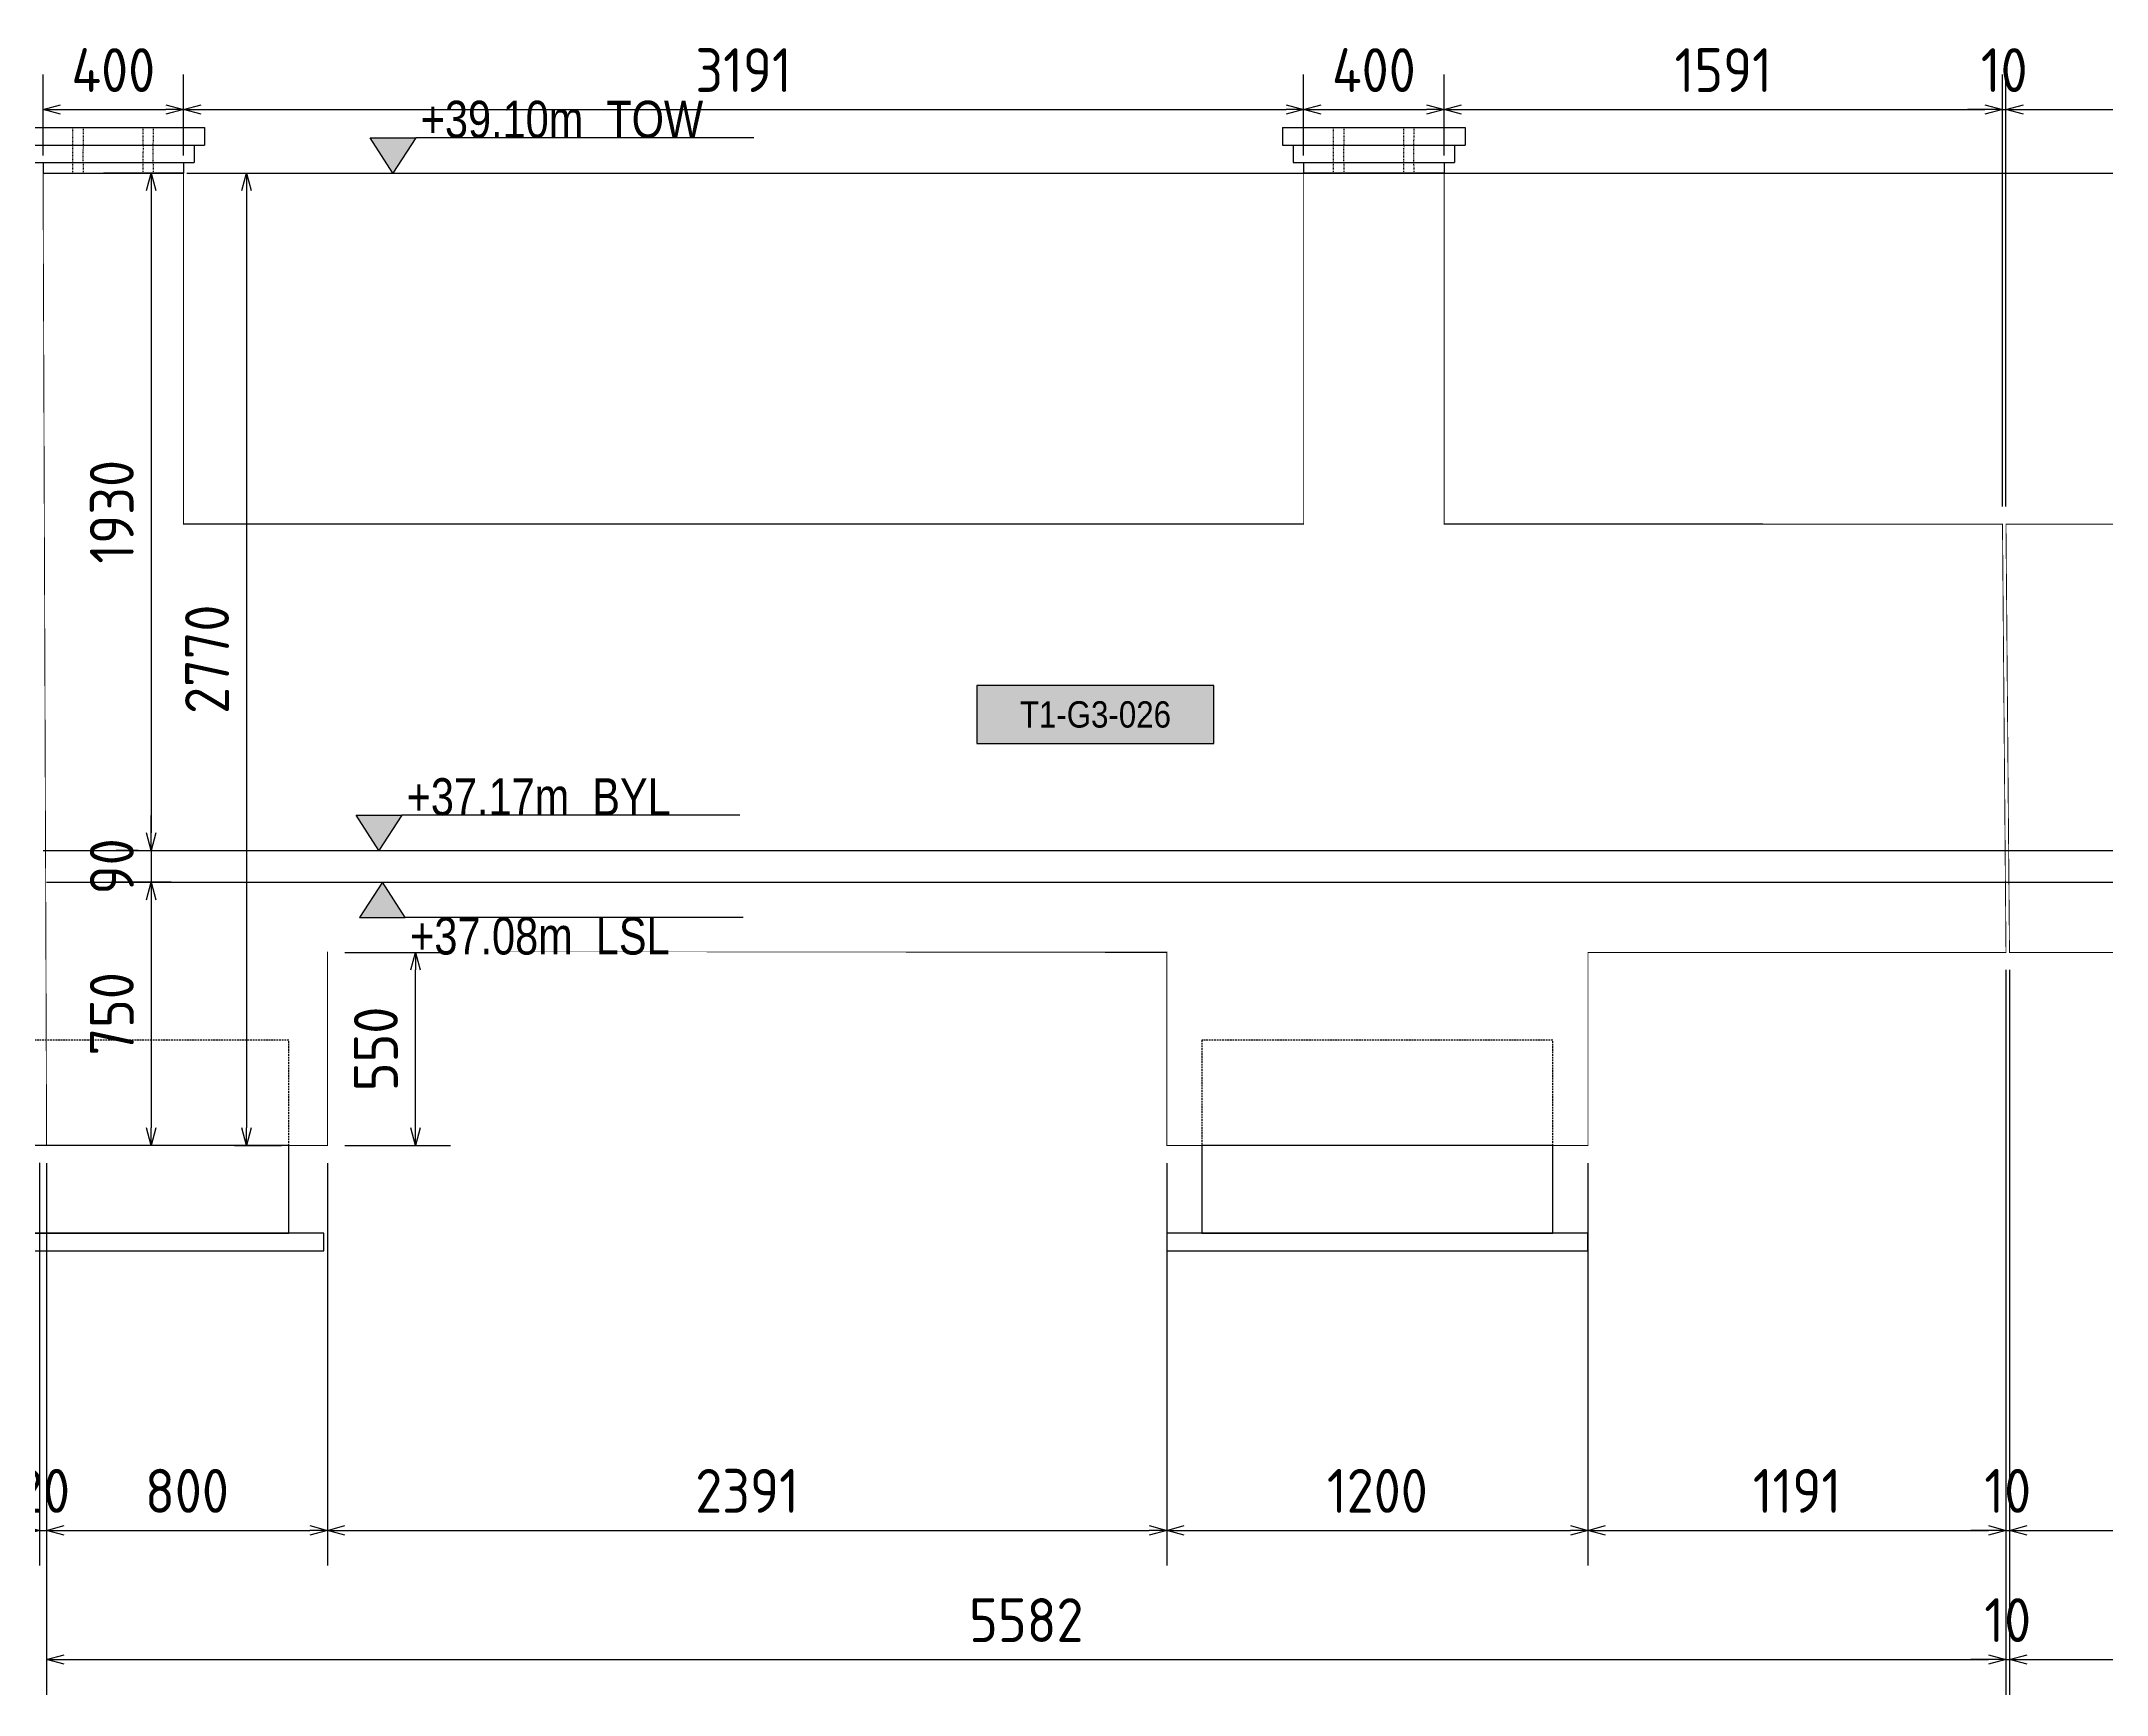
# Model space of a CAD drawing. Header units: centimetres. Extents: x -6122352 to 7132207, y -1694241 to 1947892.
# Drawn here: x 3284739 to 3290623, y 19387 to 24097 of the extents above; entities that cross this region are included whole.
import ezdxf
from ezdxf.enums import TextEntityAlignment as Align

# ---------------------------------------------------------------- set-up
doc = ezdxf.new("R2010")
doc.units = ezdxf.units.CM
doc.header["$MEASUREMENT"] = 0
doc.header["$PDMODE"] = 66
doc.header["$PDSIZE"] = 100
for name, pattern in [('23585-XR-AR-END-SETTING OUT PLAN$0$HIDDEN', [0.375, 0.25, -0.125]), ('DASHED2', [0.375, 0.25, -0.125]), ('DXK_LINE_DOT2', [3.9198, 1.9599, -1.9599])]:
    doc.linetypes.add(name, pattern=pattern)
for name, color, linetype in [('@MI-TYPE-01', 30, 'Continuous'), ('JML-Dimension', 1, 'Continuous'), ('PANEL-TAGS', 7, 'Continuous'), ('SECTION', 130, 'Continuous')]:
    doc.layers.add(name, color=color, linetype=linetype)
doc.styles.add('PANELTAG_STYLE', font='arial.ttf')
doc.styles.add('Schueco-BEMSTIL', font='isocpeur.ttf', dxfattribs={"width": 0.9})
doc.styles.add('txt-Pisa-std', font='arial.ttf', dxfattribs={"width": 0.8})
doc.dimstyles.new('MI- JWC-TXT-2.5 MM', dxfattribs={"dimscale": 1.5, "dimtxt": 2.5, "dimasz": 1, "dimexe": 2, "dimexo": 1, "dimgap": 1, "dimtad": 1, "dimdec": 0, "dimdsep": 46, "dimtxsty": 'Schueco-BEMSTIL', "dimblk": 'OPEN30', "dimcen": 0, "dimdle": 2, "dimclrd": 140, "dimclre": 8, "dimclrt": 40, "dimadec": 0, "dimazin": 2, "dimtfac": 1, "dimtdec": 0, "dimtix": 1, "dimtmove": 2, "dimatfit": 3, "dimldrblk": 'OPEN', "dimfxl": 2, "dimlwd": -1, "dimlwe": -1, "dimarcsym": 0})

# ---------------------------------------------------------------- blocks, each defined once
blk = doc.blocks.new('T1-FOOTING ELEVATION')
at = {"color": 9}
blk.add_lwpolyline([(-600, -250), (600, -250), (600, -300), (-600, -300)], close=True, dxfattribs=at)
at = {"layer": '@MI-TYPE-01', "color": 114, "linetype": '23585-XR-AR-END-SETTING OUT PLAN$0$HIDDEN', "ltscale": 20, "true_color": 0x139b48}
blk.add_lwpolyline([(-500, 0), (-500, 300), (500, 300), (500, 0)], dxfattribs=at)
at = {"layer": '@MI-TYPE-01', "color": 114, "true_color": 0x139b48}
blk.add_lwpolyline([(-500, 0), (500, 0), (500, -250), (-500, -250)], close=True, dxfattribs=at)
blk = doc.blocks.new('*U2058')
at = {"layer": 'JML-Dimension'}
h = blk.add_hatch(color=10, dxfattribs=at)
h.dxf.hatch_style = 1
h.paths.add_polyline_path([(0, 0), (-1.536000000000001, 2.370060967168342), (1.536000000000001, 2.370060967168342)])
blk.add_line((24.30826820831656, 2.370060967168342), (1.536000000000001, 2.370060967168342), dxfattribs=at)
blk.add_lwpolyline([(0, 0), (-1.536000000000001, 2.370060967168342), (1.536000000000001, 2.370060967168342), (0, 0)], dxfattribs=at)
at = {"color": 5, "style": 'txt-Pisa-std', "width": 0.8}
blk.add_attdef('+0.0', text='', height=2.5, dxfattribs=at).set_placement((1.870588582061714, 2.370060967168342), align=Align.BOTTOM_LEFT)
blk = doc.blocks.new('_Open30')
at = {"color": 0, "linetype": 'ByBlock', "lineweight": -2}
for p, q in [((-1, 0.26794919), (0, 0)), ((0, 0), (-1, -0.26794919)), ((0, 0), (-1, 0))]:
    blk.add_line(p, q, dxfattribs=at)
blk = doc.blocks.new('*D4688')
at = {"layer": '@MI-TYPE-01', "color": 8, "transparency": 16777216}
for p, q in [((3284694.234874413, 23721.81402209866), (3284480.096543235, 23721.81402209866)), ((3284684.234874676, 23401.81402703745), (3284480.096543235, 23401.81402703745))]:
    blk.add_line(p, q, dxfattribs=at)
at = {"layer": '@MI-TYPE-01', "color": 140, "transparency": 16777216}
blk.add_line((3284580.096543235, 23671.81402209866), (3284580.096543235, 23451.81402703745), dxfattribs=at)
at = {"layer": 'Defpoints', "color": 0, "transparency": 16777216}
for p in [(3284744.234874413, 23721.81402209866), (3284580.096543235, 23401.81402703745), (3284734.234874676, 23401.81402703745)]:
    blk.add_point(p, dxfattribs=at)
at = {"layer": '@MI-TYPE-01', "color": 140, "transparency": 16777216, "xscale": 50, "yscale": 50, "zscale": 50}
for p, rotation in [((3284580.096543235, 23721.81402209866), 90), ((3284580.096543235, 23401.81402703745), 270)]:
    blk.add_blockref('_Open30', p, dxfattribs=dict(at, rotation=rotation))
at = {"layer": '@MI-TYPE-01', "color": 40, "transparency": 16777216, "insert": (3284467.596543234, 23561.81402456712), "char_height": 125, "attachment_point": 5, "rotation": 90, "style": 'Schueco-BEMSTIL'}
blk.add_mtext('320', dxfattribs=at)
blk = doc.blocks.new('_Open')
at = {"color": 0, "linetype": 'ByBlock', "lineweight": -2}
for p, q in [((-1, 0.1666666666666667), (0, 0)), ((-1, -0.1666666666666667), (0, 0)), ((0, 0), (-1, 0))]:
    blk.add_line(p, q, dxfattribs=at)
blk = doc.blocks.new('*D4693')
at = {"layer": '@MI-TYPE-01', "color": 8, "transparency": 16777216}
for p, q in [((3285014.766166443, 23721.81402217704), (3284952.495521691, 23721.81402217704)), ((3285014.766166443, 21791.81402703745), (3284952.495521691, 21791.81402703745))]:
    blk.add_line(p, q, dxfattribs=at)
at = {"layer": '@MI-TYPE-01', "color": 140, "transparency": 16777216}
blk.add_line((3285052.495521691, 23671.81402217704), (3285052.495521691, 21841.81402703745), dxfattribs=at)
at = {"layer": 'Defpoints', "color": 0, "transparency": 16777216}
for p in [(3285064.766166443, 23721.81402217704), (3285052.495521691, 21791.81402703745), (3285064.766166443, 21791.81402703745)]:
    blk.add_point(p, dxfattribs=at)
at = {"layer": '@MI-TYPE-01', "color": 140, "transparency": 16777216, "xscale": 50, "yscale": 50, "zscale": 50}
for p, rotation in [((3285052.495521691, 23721.81402217704), 90), ((3285052.495521691, 21791.81402703745), 270)]:
    blk.add_blockref('_Open30', p, dxfattribs=dict(at, rotation=rotation))
at = {"layer": '@MI-TYPE-01', "color": 40, "transparency": 16777216, "insert": (3284939.99552169, 22756.81402460631), "char_height": 125, "attachment_point": 5, "rotation": 90, "style": 'Schueco-BEMSTIL'}
blk.add_mtext('1930', dxfattribs=at)
blk = doc.blocks.new('*D4694')
at = {"layer": '@MI-TYPE-01', "color": 140, "transparency": 16777216}
for p, q in [((3285052.495521693, 21841.81402703745), (3285052.495521693, 21891.81402703745)), ((3285052.495521693, 21791.81402703745), (3285052.495521693, 21701.50257164373)), ((3285052.495521693, 21651.50257164373), (3285052.495521693, 21601.50257164373))]:
    blk.add_line(p, q, dxfattribs=at)
at = {"layer": '@MI-TYPE-01', "color": 8, "transparency": 16777216}
for p, q in [((3285014.766166443, 21791.81402703745), (3284952.495521693, 21791.81402703745)), ((3285109.248741451, 21701.50257164373), (3284952.495521693, 21701.50257164373))]:
    blk.add_line(p, q, dxfattribs=at)
at = {"layer": 'Defpoints', "color": 0, "transparency": 16777216}
for p in [(3285064.766166443, 21791.81402703745), (3285052.495521693, 21701.50257164373), (3285159.248741451, 21701.50257164373)]:
    blk.add_point(p, dxfattribs=at)
at = {"layer": '@MI-TYPE-01', "color": 140, "transparency": 16777216, "xscale": 50, "yscale": 50, "zscale": 50}
for p, rotation in [((3285052.495521693, 21791.81402703745), 270), ((3285052.495521693, 21701.50257164373), 90)]:
    blk.add_blockref('_Open30', p, dxfattribs=dict(at, rotation=rotation))
at = {"layer": '@MI-TYPE-01', "color": 40, "transparency": 16777216, "insert": (3284939.995521692, 21746.65829933966), "char_height": 125, "attachment_point": 5, "rotation": 90, "style": 'Schueco-BEMSTIL'}
blk.add_mtext('90', dxfattribs=at)
blk = doc.blocks.new('*D4695')
at = {"layer": '@MI-TYPE-01', "color": 8, "transparency": 16777216}
for p, q in [((3285109.248741451, 21701.50257164373), (3284952.495521698, 21701.50257164373)), ((3285068.615258689, 20951.50923445776), (3284952.495521698, 20951.50923445776))]:
    blk.add_line(p, q, dxfattribs=at)
at = {"layer": '@MI-TYPE-01', "color": 140, "transparency": 16777216}
blk.add_line((3285052.495521698, 21651.50257164373), (3285052.495521698, 21001.50923445776), dxfattribs=at)
at = {"layer": 'Defpoints', "color": 0, "transparency": 16777216}
for p in [(3285159.248741451, 21701.50257164373), (3285052.495521698, 20951.50923445776), (3285118.615258689, 20951.50923445776)]:
    blk.add_point(p, dxfattribs=at)
at = {"layer": '@MI-TYPE-01', "color": 140, "transparency": 16777216, "xscale": 50, "yscale": 50, "zscale": 50}
for p, rotation in [((3285052.495521698, 21701.50257164373), 90), ((3285052.495521698, 20951.50923445776), 270)]:
    blk.add_blockref('_Open30', p, dxfattribs=dict(at, rotation=rotation))
at = {"layer": '@MI-TYPE-01', "color": 40, "transparency": 16777216, "insert": (3284939.995521697, 21326.50590304981), "char_height": 125, "attachment_point": 5, "rotation": 90, "style": 'Schueco-BEMSTIL'}
blk.add_mtext('750', dxfattribs=at)
blk = doc.blocks.new('*D4697')
at = {"layer": '@MI-TYPE-01', "color": 8, "transparency": 16777216}
for p, q in [((3285604.21328759, 21501.5025713304), (3285904.881986705, 21501.5025713304)), ((3285604.213287561, 20951.50923445776), (3285904.881986705, 20951.50923445776))]:
    blk.add_line(p, q, dxfattribs=at)
at = {"layer": '@MI-TYPE-01', "color": 140, "transparency": 16777216}
blk.add_line((3285804.881986705, 21001.50923445776), (3285804.881986705, 21451.5025713304), dxfattribs=at)
at = {"layer": 'Defpoints', "color": 0, "transparency": 16777216}
for p in [(3285554.21328759, 21501.5025713304), (3285804.881986705, 21501.5025713304), (3285554.213287561, 20951.50923445776)]:
    blk.add_point(p, dxfattribs=at)
at = {"layer": '@MI-TYPE-01', "color": 140, "transparency": 16777216, "xscale": 50, "yscale": 50, "zscale": 50}
for p, rotation in [((3285804.881986705, 21501.5025713304), 90), ((3285804.881986705, 20951.50923445776), 270)]:
    blk.add_blockref('_Open30', p, dxfattribs=dict(at, rotation=rotation))
at = {"layer": '@MI-TYPE-01', "color": 40, "transparency": 16777216, "insert": (3285692.381986704, 21226.50590289315), "char_height": 125, "attachment_point": 5, "rotation": 90, "style": 'Schueco-BEMSTIL'}
blk.add_mtext('550', dxfattribs=at)
blk = doc.blocks.new('*D4698')
at = {"layer": '@MI-TYPE-01', "color": 8, "transparency": 16777216}
for p, q in [((3285289.709707659, 23721.81402703745), (3285423.825463869, 23721.81402703745)), ((3285289.709707659, 20951.50923445776), (3285423.825463869, 20951.50923445776))]:
    blk.add_line(p, q, dxfattribs=at)
at = {"layer": '@MI-TYPE-01', "color": 140, "transparency": 16777216}
blk.add_line((3285323.825463869, 23671.81402703745), (3285323.825463869, 21001.50923445776), dxfattribs=at)
at = {"layer": 'Defpoints', "color": 0, "transparency": 16777216}
for p in [(3285239.709707659, 23721.81402703745), (3285239.709707659, 20951.50923445776), (3285323.825463869, 20951.50923445776)]:
    blk.add_point(p, dxfattribs=at)
at = {"layer": '@MI-TYPE-01', "color": 140, "transparency": 16777216, "xscale": 50, "yscale": 50, "zscale": 50}
for p, rotation in [((3285323.825463869, 23721.81402703745), 90), ((3285323.825463869, 20951.50923445776), 270)]:
    blk.add_blockref('_Open30', p, dxfattribs=dict(at, rotation=rotation))
at = {"layer": '@MI-TYPE-01', "color": 40, "transparency": 16777216, "insert": (3285211.325463868, 22336.66163074667), "char_height": 125, "attachment_point": 5, "rotation": 90, "style": 'Schueco-BEMSTIL'}
blk.add_mtext('2770', dxfattribs=at)
blk = doc.blocks.new('PANELTAG')
at = {"layer": 'PANEL-TAGS', "color": 1}
blk.add_lwpolyline([(-13.49999999999989, -3.300000000000182), (13.50000000000011, -3.300000000000182), (13.50000000000011, 3.299999999999727), (-13.49999999999989, 3.299999999999727)], close=True, dxfattribs=at)
at = {"layer": 'PANEL-TAGS', "color": 40, "true_color": 0xffd700}
blk.add_solid([(-13.49999999999989, -3.300000000000182), (13.50000000000011, -3.300000000000182), (-13.49999999999989, 3.299999999999727), (13.50000000000011, 3.299999999999727)], dxfattribs=at)
at = {"layer": 'PANEL-TAGS', "color": 5, "style": 'PANELTAG_STYLE', "width": 0.85}
blk.add_attdef('TAGNO', text='', height=3, dxfattribs=at).set_placement((1.13686837721616e-13, -4.547473508864641e-13), align=Align.MIDDLE)
blk = doc.blocks.new('*D4737')
at = {"layer": '@MI-TYPE-01', "color": 8, "transparency": 16777216}
for p, q in [((3284734.234874567, 20901.54406334108), (3284734.234874567, 19754.94001905154)), ((3284754.213287604, 20901.50923445776), (3284754.213287604, 19754.94001905154))]:
    blk.add_line(p, q, dxfattribs=at)
at = {"layer": '@MI-TYPE-01', "color": 140, "transparency": 16777216}
for p, q in [((3284684.234874567, 19854.94001905154), (3284634.234874567, 19854.94001905154)), ((3284734.234874567, 19854.94001905154), (3284754.213287604, 19854.94001905154)), ((3284804.213287604, 19854.94001905154), (3284854.213287604, 19854.94001905154))]:
    blk.add_line(p, q, dxfattribs=at)
at = {"layer": 'Defpoints', "color": 0, "transparency": 16777216}
for p in [(3284734.234874567, 20951.54406334108), (3284754.213287604, 20951.50923445776), (3284754.213287604, 19854.94001905154)]:
    blk.add_point(p, dxfattribs=at)
at = {"layer": '@MI-TYPE-01', "color": 140, "transparency": 16777216, "xscale": 50, "yscale": 50, "zscale": 50}
blk.add_blockref('_Open30', (3284734.234874567, 19854.94001905154), dxfattribs=at)
at = {"layer": '@MI-TYPE-01', "color": 140, "transparency": 16777216, "xscale": 50, "yscale": 50, "zscale": 50, "rotation": 180}
blk.add_blockref('_Open30', (3284754.213287604, 19854.94001905154), dxfattribs=at)
at = {"layer": '@MI-TYPE-01', "color": 40, "transparency": 16777216, "insert": (3284744.224081085, 19967.44001905154), "char_height": 125, "attachment_point": 5, "style": 'Schueco-BEMSTIL'}
blk.add_mtext('20', dxfattribs=at)
blk = doc.blocks.new('*D4738')
at = {"layer": '@MI-TYPE-01', "color": 8, "transparency": 16777216}
for p, q in [((3284754.213287604, 20901.50923445776), (3284754.213287604, 19754.94001905154)), ((3285554.213287559, 20901.50923445776), (3285554.213287559, 19754.94001905154))]:
    blk.add_line(p, q, dxfattribs=at)
at = {"layer": '@MI-TYPE-01', "color": 140, "transparency": 16777216}
blk.add_line((3284804.213287604, 19854.94001905154), (3285504.213287559, 19854.94001905154), dxfattribs=at)
at = {"layer": 'Defpoints', "color": 0, "transparency": 16777216}
for p in [(3284754.213287604, 20951.50923445776), (3285554.213287559, 20951.50923445776), (3285554.213287559, 19854.94001905154)]:
    blk.add_point(p, dxfattribs=at)
at = {"layer": '@MI-TYPE-01', "color": 140, "transparency": 16777216, "xscale": 50, "yscale": 50, "zscale": 50, "rotation": 180}
blk.add_blockref('_Open30', (3284754.213287604, 19854.94001905154), dxfattribs=at)
at = {"layer": '@MI-TYPE-01', "color": 140, "transparency": 16777216, "xscale": 50, "yscale": 50, "zscale": 50}
blk.add_blockref('_Open30', (3285554.213287559, 19854.94001905154), dxfattribs=at)
at = {"layer": '@MI-TYPE-01', "color": 40, "transparency": 16777216, "insert": (3285154.213287582, 19967.44001905154), "char_height": 125, "attachment_point": 5, "style": 'Schueco-BEMSTIL'}
blk.add_mtext('800', dxfattribs=at)
blk = doc.blocks.new('*D4739')
at = {"layer": '@MI-TYPE-01', "color": 8, "transparency": 16777216}
for p, q in [((3285554.213287559, 20901.50923445776), (3285554.213287559, 19754.94001905154)), ((3287945.247247636, 20901.50257164372), (3287945.247247636, 19754.94001905154))]:
    blk.add_line(p, q, dxfattribs=at)
at = {"layer": '@MI-TYPE-01', "color": 140, "transparency": 16777216}
blk.add_line((3285604.213287559, 19854.94001905154), (3287895.247247636, 19854.94001905154), dxfattribs=at)
at = {"layer": 'Defpoints', "color": 0, "transparency": 16777216}
for p in [(3285554.213287559, 20951.50923445776), (3287945.247247636, 20951.50257164372), (3287945.247247636, 19854.94001905154)]:
    blk.add_point(p, dxfattribs=at)
at = {"layer": '@MI-TYPE-01', "color": 140, "transparency": 16777216, "xscale": 50, "yscale": 50, "zscale": 50, "rotation": 180}
blk.add_blockref('_Open30', (3285554.213287559, 19854.94001905154), dxfattribs=at)
at = {"layer": '@MI-TYPE-01', "color": 140, "transparency": 16777216, "xscale": 50, "yscale": 50, "zscale": 50}
blk.add_blockref('_Open30', (3287945.247247636, 19854.94001905154), dxfattribs=at)
at = {"layer": '@MI-TYPE-01', "color": 40, "transparency": 16777216, "insert": (3286749.730267597, 19967.44001905154), "char_height": 125, "attachment_point": 5, "style": 'Schueco-BEMSTIL'}
blk.add_mtext('2391', dxfattribs=at)
blk = doc.blocks.new('*D4740')
at = {"layer": '@MI-TYPE-01', "color": 8, "transparency": 16777216}
for p, q in [((3287945.247247636, 20901.50257164372), (3287945.247247636, 19754.94001905154)), ((3289145.247247632, 20901.50257164372), (3289145.247247632, 19754.94001905154))]:
    blk.add_line(p, q, dxfattribs=at)
at = {"layer": '@MI-TYPE-01', "color": 140, "transparency": 16777216}
blk.add_line((3287995.247247636, 19854.94001905154), (3289095.247247632, 19854.94001905154), dxfattribs=at)
at = {"layer": 'Defpoints', "color": 0, "transparency": 16777216}
for p in [(3287945.247247636, 20951.50257164372), (3289145.247247632, 20951.50257164372), (3289145.247247632, 19854.94001905154)]:
    blk.add_point(p, dxfattribs=at)
at = {"layer": '@MI-TYPE-01', "color": 140, "transparency": 16777216, "xscale": 50, "yscale": 50, "zscale": 50, "rotation": 180}
blk.add_blockref('_Open30', (3287945.247247636, 19854.94001905154), dxfattribs=at)
at = {"layer": '@MI-TYPE-01', "color": 140, "transparency": 16777216, "xscale": 50, "yscale": 50, "zscale": 50}
blk.add_blockref('_Open30', (3289145.247247632, 19854.94001905154), dxfattribs=at)
at = {"layer": '@MI-TYPE-01', "color": 40, "transparency": 16777216, "insert": (3288545.247247634, 19967.44001905154), "char_height": 125, "attachment_point": 5, "style": 'Schueco-BEMSTIL'}
blk.add_mtext('1200', dxfattribs=at)
blk = doc.blocks.new('*D4741')
at = {"layer": '@MI-TYPE-01', "color": 8, "transparency": 16777216}
for p, q in [((3290335.965783816, 21451.50257177118), (3290335.965783816, 19754.94001905154)), ((3289145.247247632, 20901.50257164372), (3289145.247247632, 19754.94001905154))]:
    blk.add_line(p, q, dxfattribs=at)
at = {"layer": '@MI-TYPE-01', "color": 140, "transparency": 16777216}
blk.add_line((3289195.247247632, 19854.94001905154), (3290285.965783816, 19854.94001905154), dxfattribs=at)
at = {"layer": 'Defpoints', "color": 0, "transparency": 16777216}
for p in [(3290335.965783816, 21501.50257177118), (3289145.247247632, 20951.50257164372), (3290335.965783816, 19854.94001905154)]:
    blk.add_point(p, dxfattribs=at)
at = {"layer": '@MI-TYPE-01', "color": 140, "transparency": 16777216, "xscale": 50, "yscale": 50, "zscale": 50, "rotation": 180}
blk.add_blockref('_Open30', (3289145.247247632, 19854.94001905154), dxfattribs=at)
at = {"layer": '@MI-TYPE-01', "color": 140, "transparency": 16777216, "xscale": 50, "yscale": 50, "zscale": 50}
blk.add_blockref('_Open30', (3290335.965783816, 19854.94001905154), dxfattribs=at)
at = {"layer": '@MI-TYPE-01', "color": 40, "transparency": 16777216, "insert": (3289740.606515724, 19967.44001905154), "char_height": 125, "attachment_point": 5, "style": 'Schueco-BEMSTIL'}
blk.add_mtext('1191', dxfattribs=at)
blk = doc.blocks.new('*D4742')
at = {"layer": '@MI-TYPE-01', "color": 8, "transparency": 16777216}
for p, q in [((3290335.965783816, 21451.50257177118), (3290335.965783816, 19754.94001905154)), ((3290345.965783824, 21451.5025715871), (3290345.965783824, 19754.94001905154))]:
    blk.add_line(p, q, dxfattribs=at)
at = {"layer": '@MI-TYPE-01', "color": 140, "transparency": 16777216}
for p, q in [((3290285.965783816, 19854.94001905154), (3290235.965783816, 19854.94001905154)), ((3290335.965783816, 19854.94001905154), (3290345.965783824, 19854.94001905154)), ((3290395.965783824, 19854.94001905154), (3290445.965783824, 19854.94001905154))]:
    blk.add_line(p, q, dxfattribs=at)
at = {"layer": 'Defpoints', "color": 0, "transparency": 16777216}
for p in [(3290335.965783816, 21501.50257177118), (3290345.965783824, 21501.5025715871), (3290345.965783824, 19854.94001905154)]:
    blk.add_point(p, dxfattribs=at)
at = {"layer": '@MI-TYPE-01', "color": 140, "transparency": 16777216, "xscale": 50, "yscale": 50, "zscale": 50}
blk.add_blockref('_Open30', (3290335.965783816, 19854.94001905154), dxfattribs=at)
at = {"layer": '@MI-TYPE-01', "color": 140, "transparency": 16777216, "xscale": 50, "yscale": 50, "zscale": 50, "rotation": 180}
blk.add_blockref('_Open30', (3290345.965783824, 19854.94001905154), dxfattribs=at)
at = {"layer": '@MI-TYPE-01', "color": 40, "transparency": 16777216, "insert": (3290340.96578382, 19967.44001905154), "char_height": 125, "attachment_point": 5, "style": 'Schueco-BEMSTIL'}
blk.add_mtext('10', dxfattribs=at)
blk = doc.blocks.new('*D4743')
at = {"layer": '@MI-TYPE-01', "color": 8, "transparency": 16777216}
for p, q in [((3290345.965783824, 21451.5025715871), (3290345.965783824, 19754.94001905154)), ((3291536.712331424, 20901.50257164372), (3291536.712331424, 19754.94001905154))]:
    blk.add_line(p, q, dxfattribs=at)
at = {"layer": '@MI-TYPE-01', "color": 140, "transparency": 16777216}
blk.add_line((3290395.965783824, 19854.94001905154), (3291486.712331424, 19854.94001905154), dxfattribs=at)
at = {"layer": 'Defpoints', "color": 0, "transparency": 16777216}
for p in [(3290345.965783824, 21501.5025715871), (3291536.712331424, 20951.50257164372), (3291536.712331424, 19854.94001905154)]:
    blk.add_point(p, dxfattribs=at)
at = {"layer": '@MI-TYPE-01', "color": 140, "transparency": 16777216, "xscale": 50, "yscale": 50, "zscale": 50, "rotation": 180}
blk.add_blockref('_Open30', (3290345.965783824, 19854.94001905154), dxfattribs=at)
at = {"layer": '@MI-TYPE-01', "color": 140, "transparency": 16777216, "xscale": 50, "yscale": 50, "zscale": 50}
blk.add_blockref('_Open30', (3291536.712331424, 19854.94001905154), dxfattribs=at)
at = {"layer": '@MI-TYPE-01', "color": 40, "transparency": 16777216, "insert": (3290941.339057624, 19967.44001905154), "char_height": 125, "attachment_point": 5, "style": 'Schueco-BEMSTIL'}
blk.add_mtext('1191', dxfattribs=at)
blk = doc.blocks.new('*D4767')
at = {"layer": '@MI-TYPE-01', "color": 8, "transparency": 16777216}
for p, q in [((3284744.234874411, 23771.81402209865), (3284744.234874411, 24002.72236071154)), ((3285144.234874486, 23771.81402219647), (3285144.234874486, 24002.72236071154))]:
    blk.add_line(p, q, dxfattribs=at)
at = {"layer": '@MI-TYPE-01', "color": 140, "transparency": 16777216}
blk.add_line((3284794.234874411, 23902.72236071154), (3285094.234874486, 23902.72236071154), dxfattribs=at)
at = {"layer": 'Defpoints', "color": 0, "transparency": 16777216}
for p in [(3285144.234874486, 23902.72236071154), (3284744.234874411, 23721.81402209865), (3285144.234874486, 23721.81402219647)]:
    blk.add_point(p, dxfattribs=at)
at = {"layer": '@MI-TYPE-01', "color": 140, "transparency": 16777216, "xscale": 50, "yscale": 50, "zscale": 50, "rotation": 180}
blk.add_blockref('_Open30', (3284744.234874411, 23902.72236071154), dxfattribs=at)
at = {"layer": '@MI-TYPE-01', "color": 140, "transparency": 16777216, "xscale": 50, "yscale": 50, "zscale": 50}
blk.add_blockref('_Open30', (3285144.234874486, 23902.72236071154), dxfattribs=at)
at = {"layer": '@MI-TYPE-01', "color": 40, "transparency": 16777216, "insert": (3284944.234874448, 24015.22236071154), "char_height": 125, "attachment_point": 5, "style": 'Schueco-BEMSTIL'}
blk.add_mtext('400', dxfattribs=at)
blk = doc.blocks.new('*D4768')
at = {"layer": '@MI-TYPE-01', "color": 8, "transparency": 16777216}
for p, q in [((3285144.234874486, 23771.81402219647), (3285144.234874486, 24002.72236071154)), ((3288335.26883451, 23771.81402259821), (3288335.26883451, 24002.72236071154))]:
    blk.add_line(p, q, dxfattribs=at)
at = {"layer": '@MI-TYPE-01', "color": 140, "transparency": 16777216}
blk.add_line((3285194.234874486, 23902.72236071154), (3288285.26883451, 23902.72236071154), dxfattribs=at)
at = {"layer": 'Defpoints', "color": 0, "transparency": 16777216}
for p in [(3288335.26883451, 23902.72236071154), (3285144.234874486, 23721.81402219647), (3288335.26883451, 23721.81402259821)]:
    blk.add_point(p, dxfattribs=at)
at = {"layer": '@MI-TYPE-01', "color": 140, "transparency": 16777216, "xscale": 50, "yscale": 50, "zscale": 50, "rotation": 180}
blk.add_blockref('_Open30', (3285144.234874486, 23902.72236071154), dxfattribs=at)
at = {"layer": '@MI-TYPE-01', "color": 140, "transparency": 16777216, "xscale": 50, "yscale": 50, "zscale": 50}
blk.add_blockref('_Open30', (3288335.26883451, 23902.72236071154), dxfattribs=at)
at = {"layer": '@MI-TYPE-01', "color": 40, "transparency": 16777216, "insert": (3286739.751854498, 24015.22236071154), "char_height": 125, "attachment_point": 5, "style": 'Schueco-BEMSTIL'}
blk.add_mtext('3191', dxfattribs=at)
blk = doc.blocks.new('*D4769')
at = {"layer": '@MI-TYPE-01', "color": 8, "transparency": 16777216}
for p, q in [((3288335.26883451, 23771.81402259821), (3288335.26883451, 24002.72236071154)), ((3288735.268834499, 23771.81402703744), (3288735.268834499, 24002.72236071154))]:
    blk.add_line(p, q, dxfattribs=at)
at = {"layer": '@MI-TYPE-01', "color": 140, "transparency": 16777216}
blk.add_line((3288385.26883451, 23902.72236071154), (3288685.268834499, 23902.72236071154), dxfattribs=at)
at = {"layer": 'Defpoints', "color": 0, "transparency": 16777216}
for p in [(3288735.268834499, 23902.72236071154), (3288335.26883451, 23721.81402259821), (3288735.268834499, 23721.81402703744)]:
    blk.add_point(p, dxfattribs=at)
at = {"layer": '@MI-TYPE-01', "color": 140, "transparency": 16777216, "xscale": 50, "yscale": 50, "zscale": 50, "rotation": 180}
blk.add_blockref('_Open30', (3288335.26883451, 23902.72236071154), dxfattribs=at)
at = {"layer": '@MI-TYPE-01', "color": 140, "transparency": 16777216, "xscale": 50, "yscale": 50, "zscale": 50}
blk.add_blockref('_Open30', (3288735.268834499, 23902.72236071154), dxfattribs=at)
at = {"layer": '@MI-TYPE-01', "color": 40, "transparency": 16777216, "insert": (3288535.268834504, 24015.22236071154), "char_height": 125, "attachment_point": 5, "style": 'Schueco-BEMSTIL'}
blk.add_mtext('400', dxfattribs=at)
blk = doc.blocks.new('*D4770')
at = {"layer": '@MI-TYPE-01', "color": 8, "transparency": 16777216}
for p, q in [((3288735.268834499, 23771.81402703744), (3288735.268834499, 24002.72236071154)), ((3290325.971364656, 22771.81402295285), (3290325.971364656, 24002.72236071154))]:
    blk.add_line(p, q, dxfattribs=at)
at = {"layer": '@MI-TYPE-01', "color": 140, "transparency": 16777216}
blk.add_line((3288785.268834499, 23902.72236071154), (3290275.971364656, 23902.72236071154), dxfattribs=at)
at = {"layer": 'Defpoints', "color": 0, "transparency": 16777216}
for p in [(3290325.971364656, 23902.72236071154), (3288735.268834499, 23721.81402703744), (3290325.971364656, 22721.81402295285)]:
    blk.add_point(p, dxfattribs=at)
at = {"layer": '@MI-TYPE-01', "color": 140, "transparency": 16777216, "xscale": 50, "yscale": 50, "zscale": 50, "rotation": 180}
blk.add_blockref('_Open30', (3288735.268834499, 23902.72236071154), dxfattribs=at)
at = {"layer": '@MI-TYPE-01', "color": 140, "transparency": 16777216, "xscale": 50, "yscale": 50, "zscale": 50}
blk.add_blockref('_Open30', (3290325.971364656, 23902.72236071154), dxfattribs=at)
at = {"layer": '@MI-TYPE-01', "color": 40, "transparency": 16777216, "insert": (3289530.620099577, 24015.22236071154), "char_height": 125, "attachment_point": 5, "style": 'Schueco-BEMSTIL'}
blk.add_mtext('1591', dxfattribs=at)
blk = doc.blocks.new('*D4771')
at = {"layer": '@MI-TYPE-01', "color": 8, "transparency": 16777216}
for p, q in [((3290325.971364656, 22771.81402295285), (3290325.971364656, 24002.72236071154)), ((3290335.971364652, 22771.81402537059), (3290335.971364652, 24002.72236071154))]:
    blk.add_line(p, q, dxfattribs=at)
at = {"layer": '@MI-TYPE-01', "color": 140, "transparency": 16777216}
for p, q in [((3290275.971364656, 23902.72236071154), (3290225.971364656, 23902.72236071154)), ((3290325.971364656, 23902.72236071154), (3290335.971364652, 23902.72236071154)), ((3290385.971364652, 23902.72236071154), (3290435.971364652, 23902.72236071154))]:
    blk.add_line(p, q, dxfattribs=at)
at = {"layer": 'Defpoints', "color": 0, "transparency": 16777216}
for p in [(3290335.971364652, 23902.72236071154), (3290325.971364656, 22721.81402295285), (3290335.971364652, 22721.81402537059)]:
    blk.add_point(p, dxfattribs=at)
at = {"layer": '@MI-TYPE-01', "color": 140, "transparency": 16777216, "xscale": 50, "yscale": 50, "zscale": 50}
blk.add_blockref('_Open30', (3290325.971364656, 23902.72236071154), dxfattribs=at)
at = {"layer": '@MI-TYPE-01', "color": 140, "transparency": 16777216, "xscale": 50, "yscale": 50, "zscale": 50, "rotation": 180}
blk.add_blockref('_Open30', (3290335.971364652, 23902.72236071154), dxfattribs=at)
at = {"layer": '@MI-TYPE-01', "color": 40, "transparency": 16777216, "insert": (3290330.971364654, 24015.22236071154), "char_height": 125, "attachment_point": 5, "style": 'Schueco-BEMSTIL'}
blk.add_mtext('10', dxfattribs=at)
blk = doc.blocks.new('*D4772')
at = {"layer": '@MI-TYPE-01', "color": 8, "transparency": 16777216}
for p, q in [((3290335.971364652, 22771.81402537059), (3290335.971364652, 24002.72236071154)), ((3291926.673894967, 23771.81402555562), (3291926.673894967, 24002.72236071154))]:
    blk.add_line(p, q, dxfattribs=at)
at = {"layer": '@MI-TYPE-01', "color": 140, "transparency": 16777216}
blk.add_line((3290385.971364652, 23902.72236071154), (3291876.673894967, 23902.72236071154), dxfattribs=at)
at = {"layer": 'Defpoints', "color": 0, "transparency": 16777216}
for p in [(3291926.673894967, 23902.72236071154), (3291926.673894967, 23721.81402555562), (3290335.971364652, 22721.81402537059)]:
    blk.add_point(p, dxfattribs=at)
at = {"layer": '@MI-TYPE-01', "color": 140, "transparency": 16777216, "xscale": 50, "yscale": 50, "zscale": 50, "rotation": 180}
blk.add_blockref('_Open30', (3290335.971364652, 23902.72236071154), dxfattribs=at)
at = {"layer": '@MI-TYPE-01', "color": 140, "transparency": 16777216, "xscale": 50, "yscale": 50, "zscale": 50}
blk.add_blockref('_Open30', (3291926.673894967, 23902.72236071154), dxfattribs=at)
at = {"layer": '@MI-TYPE-01', "color": 40, "transparency": 16777216, "insert": (3291131.322629809, 24015.22236071154), "char_height": 125, "attachment_point": 5, "style": 'Schueco-BEMSTIL'}
blk.add_mtext('1591', dxfattribs=at)
blk = doc.blocks.new('COPING')
at = {"color": 144, "linetype": 'Continuous', "true_color": 0x1571b2}
for p, q in [((-40577.10441274117, 19537.31819962127), (-40057.10441274117, 19537.31819962127)), ((-40577.10441274117, 19537.31819962127), (-40577.10441274117, 19487.31819962127)), ((-40057.10441274117, 19537.31819962127), (-40057.10441274117, 19487.31819962127)), ((-40577.10441274117, 19487.31819962127), (-40057.10441274117, 19487.31819962127)), ((-40547.10441274117, 19487.31819962127), (-40547.10441274117, 19437.31819962127)), ((-40087.10441274117, 19487.31819962127), (-40087.10441274117, 19437.31819962127)), ((-40547.10441274117, 19437.31819962127), (-40087.10441274117, 19437.31819962127)), ((-40517.10441274117, 19437.31819962127), (-40517.10441274117, 19407.31819962127)), ((-40117.10441274117, 19437.31819962127), (-40117.10441274117, 19407.31819962127)), ((-40517.10441274117, 19407.31819962127), (-40117.10441274117, 19407.31819962127))]:
    blk.add_line(p, q, dxfattribs=at)
at = {"color": 144, "linetype": 'DXK_LINE_DOT2', "true_color": 0x1571b2}
for p, q in [((-40432.10441274117, 19437.31819962127), (-40432.10441274117, 19537.31819962127)), ((-40402.10441274117, 19487.31819962127), (-40402.10441274117, 19537.31819962127)), ((-40232.10441274117, 19487.31819962127), (-40232.10441274117, 19537.31819962127)), ((-40203.10922221278, 19487.31819962127), (-40202.10441274117, 19537.31819962127)), ((-40403.09810947614, 19437.87117692497), (-40402.11031066308, 19487.02471503166)), ((-40232.09851481925, 19437.61168421088), (-40231.11071600619, 19486.76522231757)), ((-40203.10922221278, 19438.40913096963), (-40203.10922221278, 19486.48105087838)), ((-40432.10441274117, 19407.31819962127), (-40432.10441274117, 19437.31819962127)), ((-40402.10441274117, 19407.31819962127), (-40402.10441274117, 19437.31819962127)), ((-40232.10441274117, 19407.31819962127), (-40232.10441274117, 19437.31819962127)), ((-40202.10441274117, 19407.31819962127), (-40203.10922221278, 19437.31819962127))]:
    blk.add_line(p, q, dxfattribs=at)
blk = doc.blocks.new('*D5272')
at = {"layer": '@MI-TYPE-01', "color": 8, "transparency": 16777216}
for p, q in [((3290335.965783816, 21451.50257177118), (3290335.965783816, 19386.71856963064)), ((3284754.213287604, 20901.50923445776), (3284754.213287604, 19386.71856963064))]:
    blk.add_line(p, q, dxfattribs=at)
at = {"layer": '@MI-TYPE-01', "color": 140, "transparency": 16777216}
blk.add_line((3284804.213287604, 19486.71856963064), (3290285.965783816, 19486.71856963064), dxfattribs=at)
at = {"layer": 'Defpoints', "color": 0, "transparency": 16777216}
for p in [(3290335.965783816, 21501.50257177118), (3284754.213287604, 20951.50923445776), (3290335.965783816, 19486.71856963064)]:
    blk.add_point(p, dxfattribs=at)
at = {"layer": '@MI-TYPE-01', "color": 140, "transparency": 16777216, "xscale": 50, "yscale": 50, "zscale": 50, "rotation": 180}
blk.add_blockref('_Open30', (3284754.213287604, 19486.71856963064), dxfattribs=at)
at = {"layer": '@MI-TYPE-01', "color": 140, "transparency": 16777216, "xscale": 50, "yscale": 50, "zscale": 50}
blk.add_blockref('_Open30', (3290335.965783816, 19486.71856963064), dxfattribs=at)
at = {"layer": '@MI-TYPE-01', "color": 40, "transparency": 16777216, "insert": (3287545.08953571, 19599.21856963064), "char_height": 125, "attachment_point": 5, "style": 'Schueco-BEMSTIL'}
blk.add_mtext('5582', dxfattribs=at)
blk = doc.blocks.new('*D5273')
at = {"layer": '@MI-TYPE-01', "color": 8, "transparency": 16777216}
for p, q in [((3290335.965783816, 21451.50257177118), (3290335.965783816, 19386.71856963064)), ((3290345.965783824, 21451.5025715871), (3290345.965783824, 19386.71856963064))]:
    blk.add_line(p, q, dxfattribs=at)
at = {"layer": '@MI-TYPE-01', "color": 140, "transparency": 16777216}
for p, q in [((3290285.965783816, 19486.71856963064), (3290235.965783816, 19486.71856963064)), ((3290335.965783816, 19486.71856963064), (3290345.965783824, 19486.71856963064)), ((3290395.965783824, 19486.71856963064), (3290445.965783824, 19486.71856963064))]:
    blk.add_line(p, q, dxfattribs=at)
at = {"layer": 'Defpoints', "color": 0, "transparency": 16777216}
for p in [(3290335.965783816, 21501.50257177118), (3290345.965783824, 21501.5025715871), (3290345.965783824, 19486.71856963064)]:
    blk.add_point(p, dxfattribs=at)
at = {"layer": '@MI-TYPE-01', "color": 140, "transparency": 16777216, "xscale": 50, "yscale": 50, "zscale": 50}
blk.add_blockref('_Open30', (3290335.965783816, 19486.71856963064), dxfattribs=at)
at = {"layer": '@MI-TYPE-01', "color": 140, "transparency": 16777216, "xscale": 50, "yscale": 50, "zscale": 50, "rotation": 180}
blk.add_blockref('_Open30', (3290345.965783824, 19486.71856963064), dxfattribs=at)
at = {"layer": '@MI-TYPE-01', "color": 40, "transparency": 16777216, "insert": (3290340.96578382, 19599.21856963064), "char_height": 125, "attachment_point": 5, "style": 'Schueco-BEMSTIL'}
blk.add_mtext('10', dxfattribs=at)
blk = doc.blocks.new('*D5274')
at = {"layer": '@MI-TYPE-01', "color": 8, "transparency": 16777216}
for p, q in [((3290345.965783824, 21451.5025715871), (3290345.965783824, 19386.71856963064)), ((3297518.05739892, 21451.50257166661), (3297518.05739892, 19386.71856963064))]:
    blk.add_line(p, q, dxfattribs=at)
at = {"layer": '@MI-TYPE-01', "color": 140, "transparency": 16777216}
blk.add_line((3290395.965783824, 19486.71856963064), (3297468.05739892, 19486.71856963064), dxfattribs=at)
at = {"layer": 'Defpoints', "color": 0, "transparency": 16777216}
for p in [(3290345.965783824, 21501.5025715871), (3297518.05739892, 21501.50257166661), (3297518.05739892, 19486.71856963064)]:
    blk.add_point(p, dxfattribs=at)
at = {"layer": '@MI-TYPE-01', "color": 140, "transparency": 16777216, "xscale": 50, "yscale": 50, "zscale": 50, "rotation": 180}
blk.add_blockref('_Open30', (3290345.965783824, 19486.71856963064), dxfattribs=at)
at = {"layer": '@MI-TYPE-01', "color": 140, "transparency": 16777216, "xscale": 50, "yscale": 50, "zscale": 50}
blk.add_blockref('_Open30', (3297518.05739892, 19486.71856963064), dxfattribs=at)
at = {"layer": '@MI-TYPE-01', "color": 40, "transparency": 16777216, "insert": (3293932.011591372, 19599.21856963064), "char_height": 125, "attachment_point": 5, "style": 'Schueco-BEMSTIL'}
blk.add_mtext('7172', dxfattribs=at)

msp = doc.modelspace()

# ---------------------------------------------------------------- linework, layer by layer
at = {"color": 160, "linetype": 'DASHED2', "ltscale": 5}
for points in [[(3285154.251189541, 23721.81402703744), (3304792.110698951, 23721.81402703744)], [(3284744.234874686, 21791.81402703744), (3304792.110698951, 21791.81402703744)], [(3284754.213287496, 21701.50257164372), (3304802.089111727, 21701.50257164372)]]:
    msp.add_lwpolyline(points, dxfattribs=at)
at = {"layer": '@MI-TYPE-01', "color": 30, "ltscale": 20, "const_width": 2.5}
for points in [[(3284754.213287604, 20991.50257164372), (3284744.234874411, 23721.81402209865), (3285144.234874486, 23721.81402219647), (3285144.234874608, 22721.81402217782), (3288335.268834629, 22721.8140225759), (3288335.26883451, 23721.81402259821), (3288735.268834499, 23721.81402264761), (3288735.268834629, 22721.81402267645), (3290325.971364656, 22721.81402295285), (3290335.965783816, 21501.50257177118), (3289145.263253779, 21501.50257151626), (3289145.247247632, 20951.50257164372), (3287945.247247636, 20951.50257164372), (3287945.247247636, 20951.50257164372), (3287945.24724756, 21501.50257164372), (3285554.213287588, 21501.50257133039), (3285554.213287559, 20951.50923445776), (3284754.213287604, 20951.50923445776), (3284754.213287618, 20991.50257194921)], [(3297518.05739892, 21511.50257093423), (3297508.078985958, 22721.81402633635), (3295917.516955827, 22721.81402621139), (3295917.516955663, 23721.81402620859), (3295517.516955671, 23721.81402614528), (3295517.516955816, 22721.81402614526), (3292326.673895116, 22721.81402560681), (3292326.673894963, 23721.81402560871), (3291926.673894967, 23721.81402555562), (3291926.67389512, 22721.81402554538), (3290335.971364652, 22721.81402537059), (3290345.965783824, 21501.5025715871), (3291536.668314295, 21501.50257170034), (3291536.712331424, 20951.50257164372), (3292736.652308603, 20951.50257164372), (3292736.652308495, 21501.50257144622), (3295127.495368786, 21501.50257184122), (3295127.519015884, 20951.50257164372), (3296327.495368793, 20951.50257164372), (3296327.495368793, 21501.50257162085), (3297518.05739892, 21501.5025716666)]]:
    msp.add_lwpolyline(points, dxfattribs=at)

# ---------------------------------------------------------------- block references
for p in [(3325261.339287189, 4314.495822526289), (3328852.373247245, 4314.495823001635)]:
    msp.add_blockref('COPING', p)
at = {"layer": '@MI-TYPE-01', "color": 30, "xscale": -1}
for p in [(3284944.255770618, 20951.50923445776), (3288545.247247297, 20951.50257164372)]:
    msp.add_blockref('T1-FOOTING ELEVATION', p, dxfattribs=at)
at = {"layer": 'PANEL-TAGS', "color": 6}
ref = msp.add_blockref('PANELTAG', (3287742.066601533, 22179.49048576923), dxfattribs=dict(at, xscale=25, yscale=25, zscale=25))
ref.add_attrib('TAGNO', 'T1-G3-026', dxfattribs={"color": 5, "height": 75, "style": 'PANELTAG_STYLE', "width": 0.8499999999999999}).set_placement((3287742.066601533, 22179.49048576923), align=Align.MIDDLE_CENTER)
at = {"layer": 'SECTION', "color": 6}
ref = msp.add_blockref('*U2058', (3285740.882087007, 23721.81402703494), dxfattribs=dict(at, xscale=42.30147098076819, yscale=42.30147098076819, zscale=42.30147098076819))
ref.add_attrib('+0.0', '+39.10m  TOW', (3285820.010735666, 23822.07109225882), dxfattribs={"layer": 'JML-Dimension', "color": 5, "height": 105.7536774519205, "style": 'txt-Pisa-std', "width": 0.8})
ref = msp.add_blockref('*U2058', (3285700.80703687, 21791.81402703744), dxfattribs=dict(at, xscale=42.30147098076819, yscale=42.30147098076819, zscale=42.30147098076819))
ref.add_attrib('+0.0', '+37.17m  BYL', (3285779.935685529, 21892.07109226132), dxfattribs={"layer": 'JML-Dimension', "color": 5, "height": 105.7536774519205, "style": 'txt-Pisa-std', "width": 0.8})
ref = msp.add_blockref('*U2058', (3285710.785449646, 21701.50257164372), dxfattribs=dict(at, xscale=-42.30147098076819, yscale=42.30147098076819, zscale=42.30147098076819, rotation=180))
ref.add_attrib('+0.0', '+37.08m  LSL', (3285789.914098305, 21495.56396653781), dxfattribs={"layer": 'JML-Dimension', "color": 5, "height": 105.7536774519205, "style": 'txt-Pisa-std', "width": 0.8})

# ---------------------------------------------------------------- dimensions: what is measured, and where the dimension line sits
at = {"layer": '@MI-TYPE-01', "color": 6}
for base, p1, p2, picture, middle in [((3285144.234874486, 23902.72236071154), (3284744.234874411, 23721.81402209865), (3285144.234874486, 23721.81402219647), '*D4767', (3284944.234874448, 24015.22236071154)), ((3288335.26883451, 23902.72236071154), (3285144.234874486, 23721.81402219647), (3288335.26883451, 23721.81402259821), '*D4768', (3286739.751854498, 24015.22236071154)), ((3288735.268834499, 23902.72236071154), (3288335.26883451, 23721.81402259821), (3288735.268834499, 23721.81402703744), '*D4769', (3288535.268834504, 24015.22236071154)), ((3290325.971364656, 23902.72236071154), (3288735.268834499, 23721.81402703744), (3290325.971364656, 22721.81402295285), '*D4770', (3289530.620099577, 24015.22236071154)), ((3290335.971364652, 23902.72236071154), (3290325.971364656, 22721.81402295285), (3290335.971364652, 22721.81402537059), '*D4771', (3290330.971364654, 24015.22236071154)), ((3291926.673894967, 23902.72236071154), (3290335.971364652, 22721.81402537059), (3291926.673894967, 23721.81402555562), '*D4772', (3291131.322629809, 24015.22236071154)), ((3290335.965783816, 19854.94001905154), (3289145.247247632, 20951.50257164372), (3290335.965783816, 21501.50257177118), '*D4741', (3289740.606515724, 19967.44001905154)), ((3290345.965783824, 19854.94001905154), (3290335.965783816, 21501.50257177118), (3290345.965783824, 21501.5025715871), '*D4742', (3290340.96578382, 19967.44001905154)), ((3291536.712331424, 19854.94001905154), (3290345.965783824, 21501.5025715871), (3291536.712331424, 20951.50257164372), '*D4743', (3290941.339057624, 19967.44001905154)), ((3284754.213287604, 19854.94001905154), (3284734.234874567, 20951.54406334108), (3284754.213287604, 20951.50923445776), '*D4737', (3284744.224081085, 19967.44001905154)), ((3285554.213287559, 19854.94001905154), (3284754.213287604, 20951.50923445776), (3285554.213287559, 20951.50923445776), '*D4738', (3285154.213287582, 19967.44001905154)), ((3287945.247247636, 19854.94001905154), (3285554.213287559, 20951.50923445776), (3287945.247247636, 20951.50257164372), '*D4739', (3286749.730267597, 19967.44001905154)), ((3289145.247247632, 19854.94001905154), (3287945.247247636, 20951.50257164372), (3289145.247247632, 20951.50257164372), '*D4740', (3288545.247247634, 19967.44001905154))]:
    dim = msp.add_linear_dim(base=base, p1=p1, p2=p2, dimstyle='MI- JWC-TXT-2.5 MM', dxfattribs=at)
    dim.commit()
    dim.dimension.update_dxf_attribs({"geometry": picture, "text_midpoint": middle})
for base, p1, p2, picture, middle in [((3284580.096543235, 23401.81402703745), (3284744.234874411, 23721.81402209865), (3284734.234874674, 23401.81402703744), '*D4688', (3284467.596543234, 23561.81402456712)), ((3285052.495521691, 21791.81402703745), (3285064.766166441, 23721.81402217704), (3285064.766166441, 21791.81402703744), '*D4693', (3284939.99552169, 22756.81402460631)), ((3285323.825463869, 20951.50923445776), (3285239.709707657, 23721.81402703744), (3285239.709707657, 20951.50923445776), '*D4698', (3285211.325463868, 22336.66163074667)), ((3285052.495521693, 21701.50257164373), (3285064.766166441, 21791.81402703744), (3285159.248741449, 21701.50257164372), '*D4694', (3284939.995521692, 21746.65829933966)), ((3285052.495521698, 20951.50923445776), (3285159.248741449, 21701.50257164372), (3285118.615258687, 20951.50923445776), '*D4695', (3284939.995521697, 21326.50590304981)), ((3285804.881986705, 21501.5025713304), (3285554.213287559, 20951.50923445776), (3285554.213287588, 21501.50257133039), '*D4697', (3285692.381986704, 21226.50590289315))]:
    dim = msp.add_linear_dim(base=base, p1=p1, p2=p2, angle=90, dimstyle='MI- JWC-TXT-2.5 MM', dxfattribs=at)
    dim.commit()
    dim.dimension.update_dxf_attribs({"geometry": picture, "text_midpoint": middle})
at = {"layer": '@MI-TYPE-01', "color": 30}
for base, p1, p2, picture, middle in [((3290335.965783816, 19486.71856963064), (3284754.213287604, 20951.50923445776), (3290335.965783816, 21501.50257177118), '*D5272', (3287545.08953571, 19599.21856963064)), ((3290345.965783824, 19486.71856963064), (3290335.965783816, 21501.50257177118), (3290345.965783824, 21501.5025715871), '*D5273', (3290340.96578382, 19599.21856963064)), ((3297518.05739892, 19486.71856963064), (3290345.965783824, 21501.5025715871), (3297518.05739892, 21501.50257166661), '*D5274', (3293932.011591372, 19599.21856963064))]:
    dim = msp.add_linear_dim(base=base, p1=p1, p2=p2, dimstyle='MI- JWC-TXT-2.5 MM', dxfattribs=at)
    dim.commit()
    dim.dimension.update_dxf_attribs({"geometry": picture, "text_midpoint": middle})

doc.saveas('drawing.dxf')
